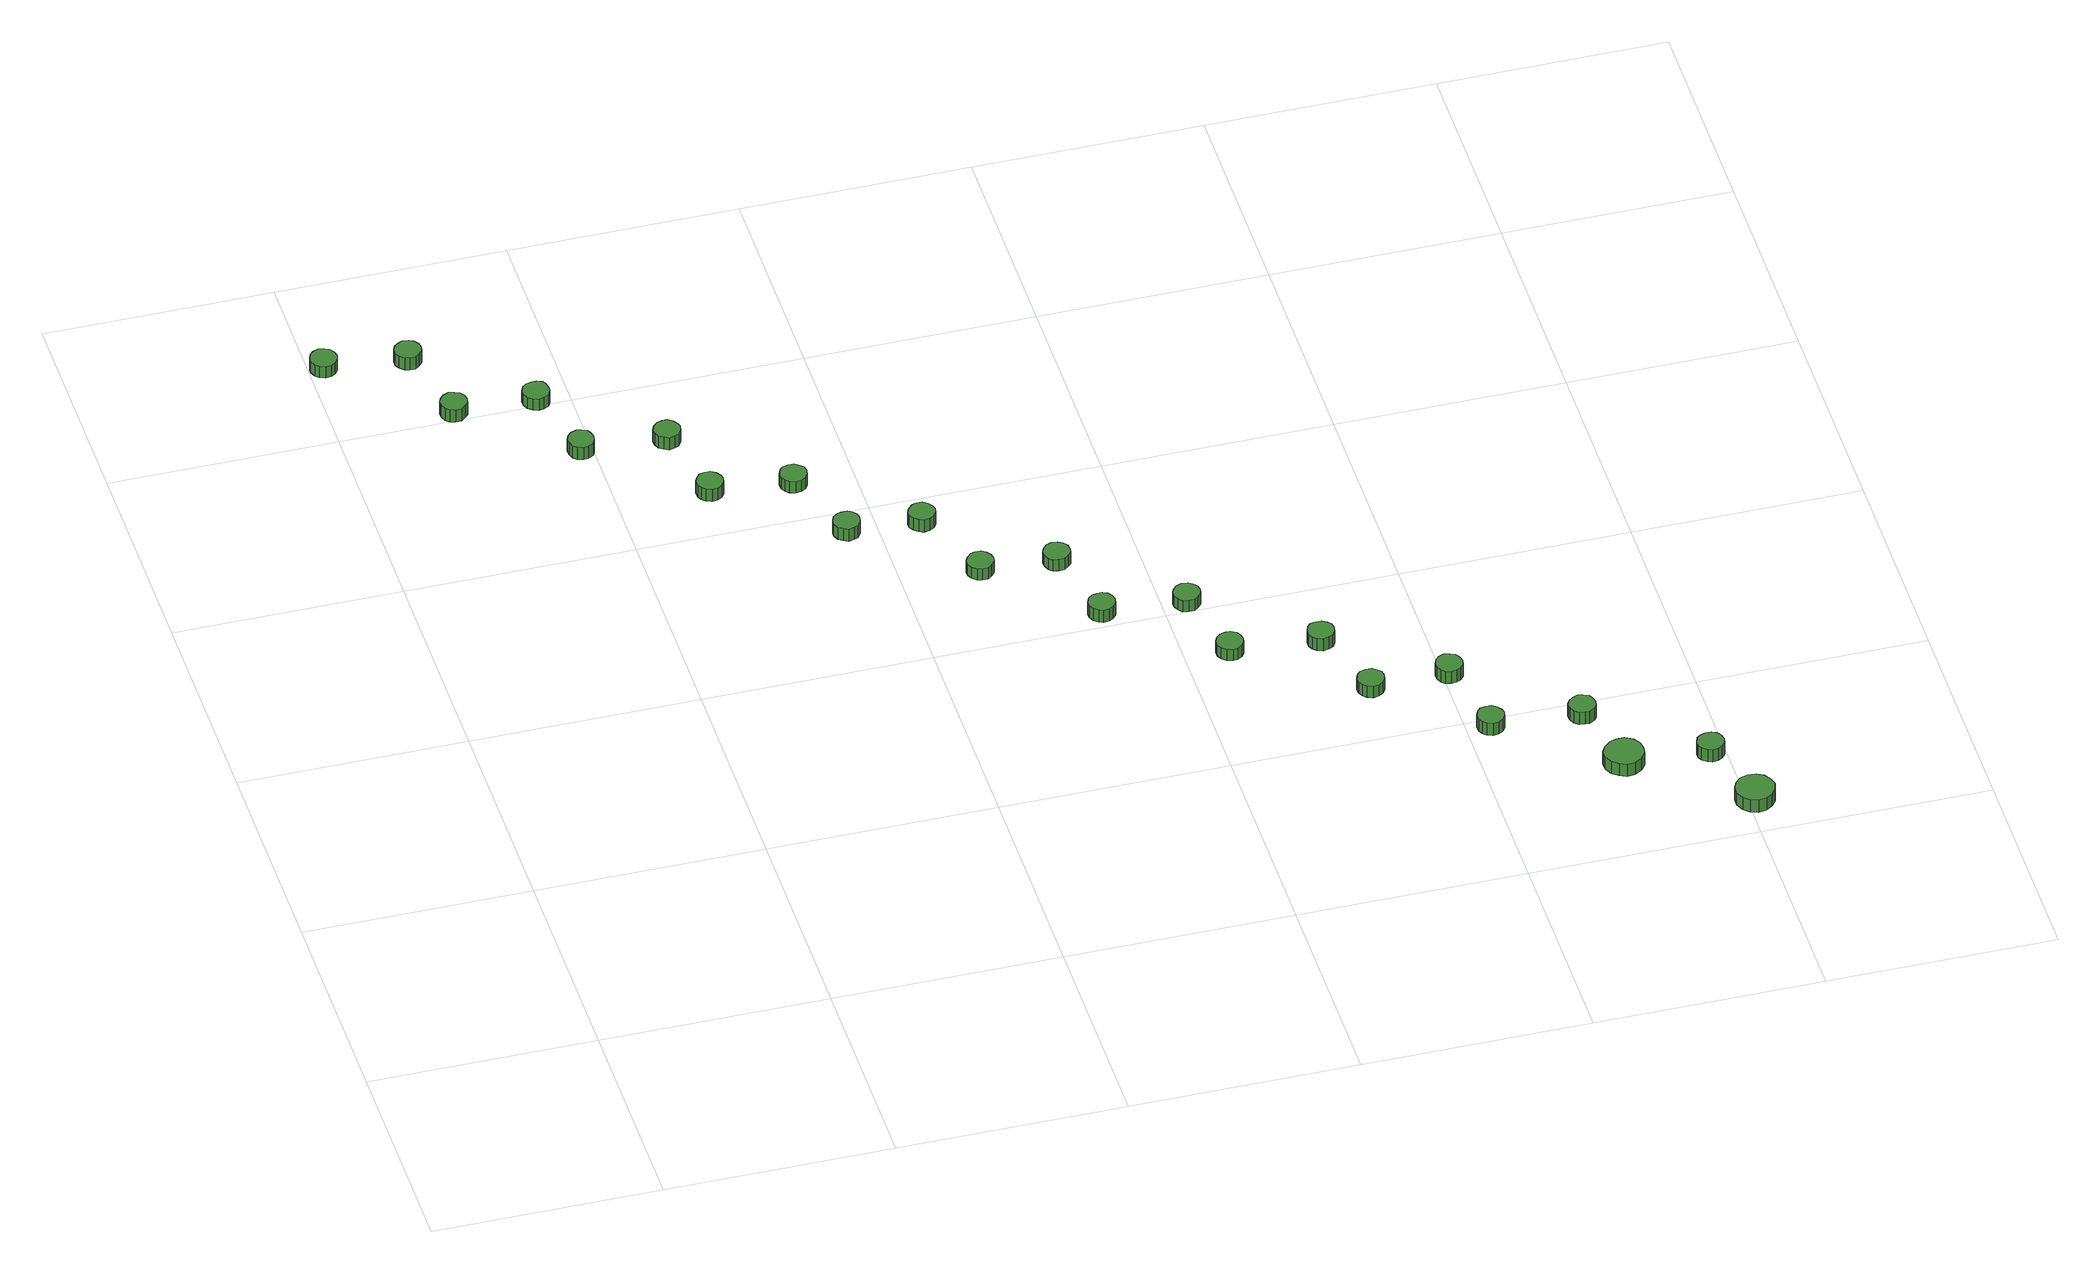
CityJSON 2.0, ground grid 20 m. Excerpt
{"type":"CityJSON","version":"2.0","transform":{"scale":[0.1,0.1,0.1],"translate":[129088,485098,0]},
"CityObjects":{
"tree1":{"type":"SolitaryVegetationObject","attributes":{"function":"something"},"geometry":[{"type":"MultiSurface","lod":"1","boundaries":[[[0,1,2,3,4,5,6,7,8,9,10,11,12,13,14]],[[15,16,17,18,19,20,21,22,23,24,25,26,27,28,29]],[[0,29,28,1]],[[1,28,27,2]],[[2,27,26,3]],[[3,26,25,4]],[[4,25,24,5]],[[5,24,23,6]],[[6,23,22,7]],[[7,22,21,8]],[[8,21,20,9]],[[9,20,19,10]],[[10,19,18,11]],[[11,18,17,12]],[[12,17,16,13]],[[13,16,15,14]],[[14,15,29,0]]]}]},
"tree2":{"type":"SolitaryVegetationObject","attributes":{"function":"something"},"geometry":[{"type":"MultiSurface","lod":"1","boundaries":[[[30,31,32,33,34,35,36,37,38,39,40,41,42,43,44]],[[45,46,47,48,49,50,51,52,53,54,55,56,57,58,59]],[[30,59,58,31]],[[31,58,57,32]],[[32,57,56,33]],[[33,56,55,34]],[[34,55,54,35]],[[35,54,53,36]],[[36,53,52,37]],[[37,52,51,38]],[[38,51,50,39]],[[39,50,49,40]],[[40,49,48,41]],[[41,48,47,42]],[[42,47,46,43]],[[43,46,45,44]],[[44,45,59,30]]]}]},
"tree3":{"type":"SolitaryVegetationObject","attributes":{"function":"something"},"geometry":[{"type":"MultiSurface","lod":"1","boundaries":[[[60,61,62,63,64,65,66,67,68,69,70,71,72,73,74]],[[75,76,77,78,79,80,81,82,83,84,85,86,87,88,89]],[[60,89,88,61]],[[61,88,87,62]],[[62,87,86,63]],[[63,86,85,64]],[[64,85,84,65]],[[65,84,83,66]],[[66,83,82,67]],[[67,82,81,68]],[[68,81,80,69]],[[69,80,79,70]],[[70,79,78,71]],[[71,78,77,72]],[[72,77,76,73]],[[73,76,75,74]],[[74,75,89,60]]]}]},
"tree4":{"type":"SolitaryVegetationObject","attributes":{"function":"something"},"geometry":[{"type":"MultiSurface","lod":"1","boundaries":[[[90,91,92,93,94,95,96,97,98,99,100,101,102,103,104]],[[105,106,107,108,109,110,111,112,113,114,115,116,117,118,119]],[[90,119,118,91]],[[91,118,117,92]],[[92,117,116,93]],[[93,116,115,94]],[[94,115,114,95]],[[95,114,113,96]],[[96,113,112,97]],[[97,112,111,98]],[[98,111,110,99]],[[99,110,109,100]],[[100,109,108,101]],[[101,108,107,102]],[[102,107,106,103]],[[103,106,105,104]],[[104,105,119,90]]]}]},
"tree5":{"type":"SolitaryVegetationObject","attributes":{"function":"something"},"geometry":[{"type":"MultiSurface","lod":"1","boundaries":[[[120,121,122,123,124,125,126,127,128,129,130,131,132,133,134]],[[135,136,137,138,139,140,141,142,143,144,145,146,147,148,149]],[[120,149,148,121]],[[121,148,147,122]],[[122,147,146,123]],[[123,146,145,124]],[[124,145,144,125]],[[125,144,143,126]],[[126,143,142,127]],[[127,142,141,128]],[[128,141,140,129]],[[129,140,139,130]],[[130,139,138,131]],[[131,138,137,132]],[[132,137,136,133]],[[133,136,135,134]],[[134,135,149,120]]]}]},
"tree6":{"type":"SolitaryVegetationObject","attributes":{"function":"something"},"geometry":[{"type":"MultiSurface","lod":"1","boundaries":[[[150,151,152,153,154,155,156,157,158,159,160,161,162,163,164]],[[165,166,167,168,169,170,171,172,173,174,175,176,177,178,179]],[[150,179,178,151]],[[151,178,177,152]],[[152,177,176,153]],[[153,176,175,154]],[[154,175,174,155]],[[155,174,173,156]],[[156,173,172,157]],[[157,172,171,158]],[[158,171,170,159]],[[159,170,169,160]],[[160,169,168,161]],[[161,168,167,162]],[[162,167,166,163]],[[163,166,165,164]],[[164,165,179,150]]]}]},
"tree7":{"type":"SolitaryVegetationObject","attributes":{"function":"something"},"geometry":[{"type":"MultiSurface","lod":"1","boundaries":[[[180,181,182,183,184,185,186,187,188,189,190,191,192,193,194]],[[195,196,197,198,199,200,201,202,203,204,205,206,207,208,209]],[[180,209,208,181]],[[181,208,207,182]],[[182,207,206,183]],[[183,206,205,184]],[[184,205,204,185]],[[185,204,203,186]],[[186,203,202,187]],[[187,202,201,188]],[[188,201,200,189]],[[189,200,199,190]],[[190,199,198,191]],[[191,198,197,192]],[[192,197,196,193]],[[193,196,195,194]],[[194,195,209,180]]]}]},
"tree8":{"type":"SolitaryVegetationObject","attributes":{"function":"something"},"geometry":[{"type":"MultiSurface","lod":"1","boundaries":[[[210,211,212,213,214,215,216,217,218,219,220,221,222,223,224]],[[225,226,227,228,229,230,231,232,233,234,235,236,237,238,239]],[[210,239,238,211]],[[211,238,237,212]],[[212,237,236,213]],[[213,236,235,214]],[[214,235,234,215]],[[215,234,233,216]],[[216,233,232,217]],[[217,232,231,218]],[[218,231,230,219]],[[219,230,229,220]],[[220,229,228,221]],[[221,228,227,222]],[[222,227,226,223]],[[223,226,225,224]],[[224,225,239,210]]]}]},
"tree9":{"type":"SolitaryVegetationObject","attributes":{"function":"something"},"geometry":[{"type":"MultiSurface","lod":"1","boundaries":[[[240,241,242,243,244,245,246,247,248,249,250,251,252,253,254]],[[255,256,257,258,259,260,261,262,263,264,265,266,267,268,269]],[[240,269,268,241]],[[241,268,267,242]],[[242,267,266,243]],[[243,266,265,244]],[[244,265,264,245]],[[245,264,263,246]],[[246,263,262,247]],[[247,262,261,248]],[[248,261,260,249]],[[249,260,259,250]],[[250,259,258,251]],[[251,258,257,252]],[[252,257,256,253]],[[253,256,255,254]],[[254,255,269,240]]]}]},
"tree10":{"type":"SolitaryVegetationObject","attributes":{"function":"something"},"geometry":[{"type":"MultiSurface","lod":"1","boundaries":[[[270,271,272,273,274,275,276,277,278,279,280,281,282,283,284]],[[285,286,287,288,289,290,291,292,293,294,295,296,297,298,299]],[[270,299,298,271]],[[271,298,297,272]],[[272,297,296,273]],[[273,296,295,274]],[[274,295,294,275]],[[275,294,293,276]],[[276,293,292,277]],[[277,292,291,278]],[[278,291,290,279]],[[279,290,289,280]],[[280,289,288,281]],[[281,288,287,282]],[[282,287,286,283]],[[283,286,285,284]],[[284,285,299,270]]]}]},
"tree11":{"type":"SolitaryVegetationObject","attributes":{"function":"something"},"geometry":[{"type":"MultiSurface","lod":"1","boundaries":[[[300,301,302,303,304,305,306,307,308,309,310,311,312,313,314]],[[315,316,317,318,319,320,321,322,323,324,325,326,327,328,329]],[[300,329,328,301]],[[301,328,327,302]],[[302,327,326,303]],[[303,326,325,304]],[[304,325,324,305]],[[305,324,323,306]],[[306,323,322,307]],[[307,322,321,308]],[[308,321,320,309]],[[309,320,319,310]],[[310,319,318,311]],[[311,318,317,312]],[[312,317,316,313]],[[313,316,315,314]],[[314,315,329,300]]]}]},
"tree12":{"type":"SolitaryVegetationObject","attributes":{"function":"something"},"geometry":[{"type":"MultiSurface","lod":"1","boundaries":[[[330,331,332,333,334,335,336,337,338,339,340,341,342,343,344]],[[345,346,347,348,349,350,351,352,353,354,355,356,357,358,359]],[[330,359,358,331]],[[331,358,357,332]],[[332,357,356,333]],[[333,356,355,334]],[[334,355,354,335]],[[335,354,353,336]],[[336,353,352,337]],[[337,352,351,338]],[[338,351,350,339]],[[339,350,349,340]],[[340,349,348,341]],[[341,348,347,342]],[[342,347,346,343]],[[343,346,345,344]],[[344,345,359,330]]]}]},
"tree13":{"type":"SolitaryVegetationObject","attributes":{"function":"something"},"geometry":[{"type":"MultiSurface","lod":"1","boundaries":[[[360,361,362,363,364,365,366,367,368,369,370,371,372,373,374]],[[375,376,377,378,379,380,381,382,383,384,385,386,387,388,389]],[[360,389,388,361]],[[361,388,387,362]],[[362,387,386,363]],[[363,386,385,364]],[[364,385,384,365]],[[365,384,383,366]],[[366,383,382,367]],[[367,382,381,368]],[[368,381,380,369]],[[369,380,379,370]],[[370,379,378,371]],[[371,378,377,372]],[[372,377,376,373]],[[373,376,375,374]],[[374,375,389,360]]]}]},
"tree14":{"type":"SolitaryVegetationObject","attributes":{"function":"something"},"geometry":[{"type":"MultiSurface","lod":"1","boundaries":[[[390,391,392,393,394,395,396,397,398,399,400,401,402,403,404]],[[405,406,407,408,409,410,411,412,413,414,415,416,417,418,419]],[[390,419,418,391]],[[391,418,417,392]],[[392,417,416,393]],[[393,416,415,394]],[[394,415,414,395]],[[395,414,413,396]],[[396,413,412,397]],[[397,412,411,398]],[[398,411,410,399]],[[399,410,409,400]],[[400,409,408,401]],[[401,408,407,402]],[[402,407,406,403]],[[403,406,405,404]],[[404,405,419,390]]]}]},
"tree15":{"type":"SolitaryVegetationObject","attributes":{"function":"something"},"geometry":[{"type":"MultiSurface","lod":"1","boundaries":[[[420,421,422,423,424,425,426,427,428,429,430,431,432,433,434]],[[435,436,437,438,439,440,441,442,443,444,445,446,447,448,449]],[[420,449,448,421]],[[421,448,447,422]],[[422,447,446,423]],[[423,446,445,424]],[[424,445,444,425]],[[425,444,443,426]],[[426,443,442,427]],[[427,442,441,428]],[[428,441,440,429]],[[429,440,439,430]],[[430,439,438,431]],[[431,438,437,432]],[[432,437,436,433]],[[433,436,435,434]],[[434,435,449,420]]]}]},
"tree16":{"type":"SolitaryVegetationObject","attributes":{"function":"something"},"geometry":[{"type":"MultiSurface","lod":"1","boundaries":[[[450,451,452,453,454,455,456,457,458,459,460,461,462,463,464]],[[465,466,467,468,469,470,471,472,473,474,475,476,477,478,479]],[[450,479,478,451]],[[451,478,477,452]],[[452,477,476,453]],[[453,476,475,454]],[[454,475,474,455]],[[455,474,473,456]],[[456,473,472,457]],[[457,472,471,458]],[[458,471,470,459]],[[459,470,469,460]],[[460,469,468,461]],[[461,468,467,462]],[[462,467,466,463]],[[463,466,465,464]],[[464,465,479,450]]]}]},
"tree17":{"type":"SolitaryVegetationObject","attributes":{"function":"something"},"geometry":[{"type":"MultiSurface","lod":"1","boundaries":[[[480,481,482,483,484,485,486,487,488,489,490,491,492,493,494]],[[495,496,497,498,499,500,501,502,503,504,505,506,507,508,509]],[[480,509,508,481]],[[481,508,507,482]],[[482,507,506,483]],[[483,506,505,484]],[[484,505,504,485]],[[485,504,503,486]],[[486,503,502,487]],[[487,502,501,488]],[[488,501,500,489]],[[489,500,499,490]],[[490,499,498,491]],[[491,498,497,492]],[[492,497,496,493]],[[493,496,495,494]],[[494,495,509,480]]]}]},
"tree18":{"type":"SolitaryVegetationObject","attributes":{"function":"something"},"geometry":[{"type":"MultiSurface","lod":"1","boundaries":[[[510,511,512,513,514,515,516,517,518,519,520,521,522,523,524]],[[525,526,527,528,529,530,531,532,533,534,535,536,537,538,539]],[[510,539,538,511]],[[511,538,537,512]],[[512,537,536,513]],[[513,536,535,514]],[[514,535,534,515]],[[515,534,533,516]],[[516,533,532,517]],[[517,532,531,518]],[[518,531,530,519]],[[519,530,529,520]],[[520,529,528,521]],[[521,528,527,522]],[[522,527,526,523]],[[523,526,525,524]],[[524,525,539,510]]]}]},
"tree19":{"type":"SolitaryVegetationObject","attributes":{"function":"something"},"geometry":[{"type":"MultiSurface","lod":"1","boundaries":[[[540,541,542,543,544,545,546,547,548,549,550,551,552,553,554]],[[555,556,557,558,559,560,561,562,563,564,565,566,567,568,569]],[[540,569,568,541]],[[541,568,567,542]],[[542,567,566,543]],[[543,566,565,544]],[[544,565,564,545]],[[545,564,563,546]],[[546,563,562,547]],[[547,562,561,548]],[[548,561,560,549]],[[549,560,559,550]],[[550,559,558,551]],[[551,558,557,552]],[[552,557,556,553]],[[553,556,555,554]],[[554,555,569,540]]]}]},
"tree20":{"type":"SolitaryVegetationObject","attributes":{"function":"something"},"geometry":[{"type":"MultiSurface","lod":"1","boundaries":[[[570,571,572,573,574,575,576,577,578,579,580,581,582,583,584]],[[585,586,587,588,589,590,591,592,593,594,595,596,597,598,599]],[[570,599,598,571]],[[571,598,597,572]],[[572,597,596,573]],[[573,596,595,574]],[[574,595,594,575]],[[575,594,593,576]],[[576,593,592,577]],[[577,592,591,578]],[[578,591,590,579]],[[579,590,589,580]],[[580,589,588,581]],[[581,588,587,582]],[[582,587,586,583]],[[583,586,585,584]],[[584,585,599,570]]]}]},
"tree21":{"type":"SolitaryVegetationObject","attributes":{"function":"something"},"geometry":[{"type":"MultiSurface","lod":"1","boundaries":[[[600,601,602,603,604,605,606,607,608,609,610,611,612,613,614]],[[615,616,617,618,619,620,621,622,623,624,625,626,627,628,629]],[[600,629,628,601]],[[601,628,627,602]],[[602,627,626,603]],[[603,626,625,604]],[[604,625,624,605]],[[605,624,623,606]],[[606,623,622,607]],[[607,622,621,608]],[[608,621,620,609]],[[609,620,619,610]],[[610,619,618,611]],[[611,618,617,612]],[[612,617,616,613]],[[613,616,615,614]],[[614,615,629,600]]]}]},
"tree22":{"type":"SolitaryVegetationObject","attributes":{"function":"something"},"geometry":[{"type":"MultiSurface","lod":"1","boundaries":[[[630,631,632,633,634,635,636,637,638,639,640,641,642,643,644]],[[645,646,647,648,649,650,651,652,653,654,655,656,657,658,659]],[[630,659,658,631]],[[631,658,657,632]],[[632,657,656,633]],[[633,656,655,634]],[[634,655,654,635]],[[635,654,653,636]],[[636,653,652,637]],[[637,652,651,638]],[[638,651,650,639]],[[639,650,649,640]],[[640,649,648,641]],[[641,648,647,642]],[[642,647,646,643]],[[643,646,645,644]],[[644,645,659,630]]]}]},
"tree23":{"type":"SolitaryVegetationObject","attributes":{"function":"something"},"geometry":[{"type":"MultiSurface","lod":"1","boundaries":[[[660,661,662,663,664,665,666,667,668,669,670,671,672,673,674]],[[675,676,677,678,679,680,681,682,683,684,685,686,687,688,689]],[[660,689,688,661]],[[661,688,687,662]],[[662,687,686,663]],[[663,686,685,664]],[[664,685,684,665]],[[665,684,683,666]],[[666,683,682,667]],[[667,682,681,668]],[[668,681,680,669]],[[669,680,679,670]],[[670,679,678,671]],[[671,678,677,672]],[[672,677,676,673]],[[673,676,675,674]],[[674,675,689,660]]]}]}
},
"vertices":[
[24,893,18],[23,898,18],[20,902,18],[16,904,18],[11,905,18],[6,903,18],[3,900,18],[1,895,18],[1,891,18],[3,886,18],[6,883,18],[11,881,18],[16,882,18],[20,884,18],[23,888,18],[23,888,6],[20,884,6],[16,882,6],[11,881,6],[6,883,6],[3,886,6],[1,891,6],[1,895,6],[3,900,6],[6,903,6],[11,905,6],[16,904,6],[20,902,6],[23,898,6],[24,893,6],
[113,810,18],[112,815,18],[109,819,18],[105,821,18],[100,822,18],[95,820,18],[92,817,18],[90,813,18],[90,808,18],[92,803,18],[95,800,18],[100,799,18],[105,799,18],[109,802,18],[112,805,18],[112,805,5],[109,802,5],[105,799,5],[100,799,5],[95,800,5],[92,803,5],[90,808,5],[90,813,5],[92,817,5],[95,820,5],[100,822,5],[105,821,5],[109,819,5],[112,815,5],[113,810,5],
[93,880,22],[92,885,22],[89,889,22],[85,891,22],[80,892,22],[76,890,22],[72,887,22],[70,883,22],[70,878,22],[72,874,22],[76,870,22],[80,869,22],[85,869,22],[89,872,22],[92,876,22],[92,876,9],[89,872,9],[85,869,9],[80,869,9],[76,870,9],[72,874,9],[70,878,9],[70,883,9],[72,887,9],[76,890,9],[80,892,9],[85,891,9],[89,889,9],[92,885,9],[93,880,9],
[181,801,22],[180,806,22],[178,810,22],[173,812,22],[169,812,22],[164,811,22],[160,808,22],[158,803,22],[158,799,22],[160,794,22],[164,791,22],[169,789,22],[173,790,22],[178,792,22],[180,796,22],[180,796,10],[178,792,10],[173,790,10],[169,789,10],[164,791,10],[160,794,10],[158,799,10],[158,803,10],[160,808,10],[164,811,10],[169,812,10],[173,812,10],[178,810,10],[180,806,10],[181,801,10],
[201,735,18],[200,740,18],[198,744,18],[193,746,18],[189,747,18],[184,745,18],[181,742,18],[179,738,18],[179,733,18],[181,728,18],[184,725,18],[189,724,18],[193,724,18],[198,727,18],[200,730,18],[200,730,5],[198,727,5],[193,724,5],[189,724,5],[184,725,5],[181,728,5],[179,733,5],[179,738,5],[181,742,5],[184,745,5],[189,747,5],[193,746,5],[198,744,5],[200,740,5],[201,735,5],
[290,655,18],[289,659,18],[286,663,18],[282,666,18],[277,666,18],[272,665,18],[269,661,18],[267,657,18],[267,652,18],[269,648,18],[272,645,18],[277,643,18],[282,644,18],[286,646,18],[289,650,18],[289,650,5],[286,646,5],[282,644,5],[277,643,5],[272,645,5],[269,648,5],[267,652,5],[267,657,5],[269,661,5],[272,665,5],[277,666,5],[282,666,5],[286,663,5],[289,659,5],[290,655,5],
[272,723,23],[271,727,23],[268,731,23],[264,734,23],[259,734,23],[255,733,23],[251,729,23],[249,725,23],[249,720,23],[251,716,23],[255,713,23],[259,711,23],[264,712,23],[268,714,23],[271,718,23],[271,718,10],[268,714,10],[264,712,10],[259,711,10],[255,713,10],[251,716,10],[249,720,10],[249,725,10],[251,729,10],[255,733,10],[259,734,10],[264,734,10],[268,731,10],[271,727,10],[272,723,10],
[358,641,22],[357,646,22],[354,649,22],[350,652,22],[345,652,22],[340,651,22],[337,648,22],[335,643,22],[335,638,22],[337,634,22],[340,631,22],[345,629,22],[350,630,22],[354,632,22],[357,636,22],[357,636,10],[354,632,10],[350,630,10],[345,629,10],[340,631,10],[337,634,10],[335,638,10],[335,643,10],[337,648,10],[340,651,10],[345,652,10],[350,652,10],[354,649,10],[357,646,10],[358,641,10],
[385,574,19],[384,579,19],[381,583,19],[377,585,19],[372,585,19],[368,584,19],[364,581,19],[362,576,19],[362,572,19],[364,567,19],[368,564,19],[372,562,19],[377,563,19],[381,565,19],[384,569,19],[384,569,6],[381,565,6],[377,563,6],[372,562,6],[368,564,6],[364,567,6],[362,572,6],[362,576,6],[364,581,6],[368,584,6],[372,585,6],[377,585,6],[381,583,6],[384,579,6],[385,574,6],
[447,564,23],[446,568,23],[443,572,23],[439,575,23],[434,575,23],[430,574,23],[426,570,23],[424,566,23],[424,561,23],[426,557,23],[430,554,23],[434,552,23],[439,553,23],[443,555,23],[446,559,23],[446,559,10],[443,555,10],[439,553,10],[434,552,10],[430,554,10],[426,557,10],[424,561,10],[424,566,10],[426,570,10],[430,574,10],[434,575,10],[439,575,10],[443,572,10],[446,568,10],[447,564,10],
[478,494,19],[477,499,19],[474,503,19],[470,506,19],[465,506,19],[461,505,19],[457,501,19],[455,497,19],[455,492,19],[457,488,19],[461,484,19],[465,483,19],[470,483,19],[474,486,19],[477,490,19],[477,490,7],[474,486,7],[470,483,7],[465,483,7],[461,484,7],[457,488,7],[455,492,7],[455,497,7],[457,501,7],[461,505,7],[465,506,7],[470,506,7],[474,503,7],[477,499,7],[478,494,7],
[560,414,21],[559,419,21],[556,423,21],[552,425,21],[547,425,21],[543,424,21],[539,421,21],[537,416,21],[537,412,21],[539,407,21],[543,404,21],[547,402,21],[552,403,21],[556,405,21],[559,409,21],[559,409,8],[556,405,8],[552,403,8],[547,402,8],[543,404,8],[539,407,8],[537,412,8],[537,416,8],[539,421,8],[543,424,8],[547,425,8],[552,425,8],[556,423,8],[559,419,8],[560,414,8],
[541,484,23],[540,489,23],[537,493,23],[533,495,23],[528,496,23],[523,494,23],[520,491,23],[518,487,23],[518,482,23],[520,477,23],[523,474,23],[528,473,23],[533,473,23],[537,476,23],[540,479,23],[540,479,11],[537,476,11],[533,473,11],[528,473,11],[523,474,11],[520,477,11],[518,482,11],[518,487,11],[520,491,11],[523,494,11],[528,496,11],[533,495,11],[537,493,11],[540,489,11],[541,484,11],
[648,334,23],[647,339,23],[645,343,23],[640,346,23],[636,346,23],[631,345,23],[627,341,23],[625,337,23],[625,332,23],[627,328,23],[631,324,23],[636,323,23],[640,323,23],[645,326,23],[647,330,23],[647,330,11],[645,326,11],[640,323,11],[636,323,11],[631,324,11],[627,328,11],[625,332,11],[625,337,11],[627,341,11],[631,345,11],[636,346,11],[640,346,11],[645,343,11],[647,339,11],[648,334,11],
[630,402,25],[629,407,25],[626,411,25],[622,413,25],[617,414,25],[612,412,25],[609,409,25],[607,405,25],[607,400,25],[609,396,25],[612,392,25],[617,391,25],[622,391,25],[626,394,25],[629,398,25],[629,398,13],[626,394,13],[622,391,13],[617,391,13],[612,392,13],[609,396,13],[607,400,13],[607,405,13],[609,409,13],[612,412,13],[617,414,13],[622,413,13],[626,411,13],[629,407,13],[630,402,13],
[723,322,28],[722,327,28],[719,330,28],[715,333,28],[710,333,28],[705,332,28],[702,329,28],[700,324,28],[700,319,28],[702,315,28],[705,312,28],[710,310,28],[715,311,28],[719,313,28],[722,317,28],[722,317,15],[719,313,15],[715,311,15],[710,310,15],[705,312,15],[702,315,15],[700,319,15],[700,324,15],[702,329,15],[705,332,15],[710,333,15],[715,333,15],[719,330,15],[722,327,15],[723,322,15],
[747,254,26],[746,259,26],[743,262,26],[739,265,26],[734,265,26],[729,264,26],[726,261,26],[724,256,26],[724,251,26],[726,247,26],[729,244,26],[734,242,26],[739,243,26],[743,245,26],[746,249,26],[746,249,14],[743,245,14],[739,243,14],[734,242,14],[729,244,14],[726,247,14],[724,251,14],[724,256,14],[726,261,14],[729,264,14],[734,265,14],[739,265,14],[743,262,14],[746,259,14],[747,254,14],
[829,178,29],[828,182,29],[825,186,29],[821,189,29],[816,189,29],[811,188,29],[808,185,29],[806,180,29],[806,175,29],[808,171,29],[811,168,29],[816,166,29],[821,167,29],[825,169,29],[828,173,29],[828,173,16],[825,169,16],[821,167,16],[816,166,16],[811,168,16],[808,171,16],[806,175,16],[806,180,16],[808,185,16],[811,188,16],[816,189,16],[821,189,16],[825,186,16],[828,182,16],[829,178,16],
[813,249,31],[812,254,31],[809,258,31],[805,260,31],[800,261,31],[795,259,31],[792,256,31],[790,251,31],[790,247,31],[792,242,31],[795,239,31],[800,238,31],[805,238,31],[809,240,31],[812,244,31],[812,244,18],[809,240,18],[805,238,18],[800,238,18],[795,239,18],[792,242,18],[790,247,18],[790,251,18],[792,256,18],[795,259,18],[800,261,18],[805,260,18],[809,258,18],[812,254,18],[813,249,18],
[927,99,32],[926,106,32],[922,112,32],[915,116,32],[908,116,32],[902,114,32],[896,109,32],[893,103,32],[893,96,32],[896,89,32],[902,85,32],[908,82,32],[915,83,32],[922,87,32],[926,92,32],[926,92,19],[922,87,19],[915,83,19],[908,82,19],[902,85,19],[896,89,19],[893,96,19],[893,103,19],[896,109,19],[902,114,19],[908,116,19],[915,116,19],[922,112,19],[926,106,19],[927,99,19],
[904,165,34],[903,170,34],[901,174,34],[896,176,34],[892,177,34],[887,175,34],[883,172,34],[881,168,34],[881,163,34],[883,158,34],[887,155,34],[892,154,34],[896,154,34],[901,157,34],[903,160,34],[903,160,21],[901,157,21],[896,154,21],[892,154,21],[887,155,21],[883,158,21],[881,163,21],[881,168,21],[883,172,21],[887,175,21],[892,177,21],[896,176,21],[901,174,21],[903,170,21],[904,165,21],
[993,88,36],[992,93,36],[989,97,36],[985,99,36],[980,99,36],[976,98,36],[972,95,36],[970,90,36],[970,85,36],[972,81,36],[976,78,36],[980,76,36],[985,77,36],[989,79,36],[992,83,36],[992,83,23],[989,79,23],[985,77,23],[980,76,23],[976,78,23],[972,81,23],[970,85,23],[970,90,23],[972,95,23],[976,98,23],[980,99,23],[985,99,23],[989,97,23],[992,93,23],[993,88,23],
[1019,23,34],[1017,30,34],[1013,36,34],[1007,39,34],[1000,40,34],[993,38,34],[988,33,34],[985,27,34],[985,20,34],[988,13,34],[993,8,34],[1000,6,34],[1007,7,34],[1013,11,34],[1017,16,34],[1017,16,21],[1013,11,21],[1007,7,21],[1000,6,21],[993,8,21],[988,13,21],[985,20,21],[985,27,21],[988,33,21],[993,38,21],[1000,40,21],[1007,39,21],[1013,36,21],[1017,30,21],[1019,23,21]
]}
